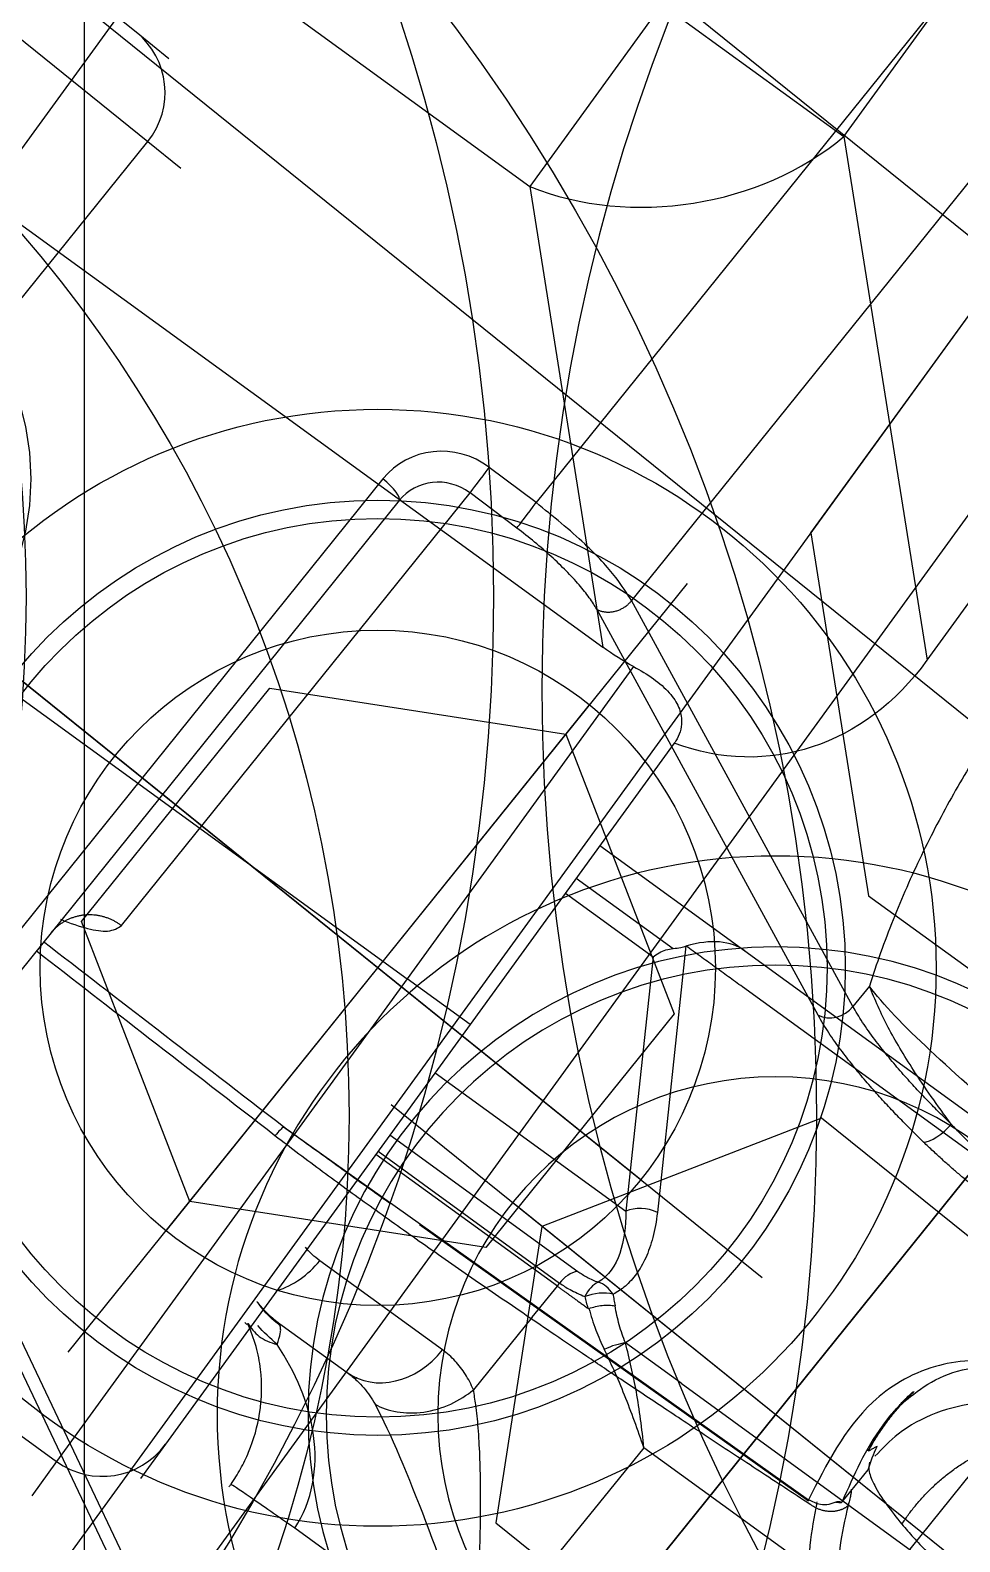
# Model space of a CAD drawing. Header units: millimetres. Extents: x 10462777 to 22643323, y 453826 to 1389191.
# Drawn here: x 11287697.7 to 11287715.6, y 585222.89 to 585251.99 of the extents above; entities that cross this region are included whole.
import ezdxf

# ---------------------------------------------------------------- set-up
doc = ezdxf.new("R2010")
doc.units = ezdxf.units.MM
doc.header["$LTSCALE"] = 200
doc.header["$MEASUREMENT"] = 0
for name, pattern in [('CENTER', [2, 1.25, -0.25, 0.25, -0.25]), ('HIDDEN', [3.75, 2.5, -1.25]), ('PHANTOM', [2.5, 1.25, -0.25, 0.25, -0.25, 0.25, -0.25])]:
    doc.linetypes.add(name, pattern=pattern)
doc.layers.get('0').update_dxf_attribs({"linetype": 'CONTINUOUS'})
for name, color, linetype in [('1', 1, 'CENTER'), ('CENTER', 1, 'CONTINUOUS'), ('CL', 3, 'CONTINUOUS'), ('DR1501-002-005-002', 7, 'CONTINUOUS'), ('HL', 2, 'HIDDEN')]:
    doc.layers.add(name, color=color, linetype=linetype)
doc.layers.add('LAYOUT', color=8, linetype='CONTINUOUS', lineweight=25)

# ---------------------------------------------------------------- blocks, each defined once
blk = doc.blocks.new('A$C321A0869')
at = {"layer": '1', "color": 155, "linetype": 'Continuous'}
for p, q in [((124.783, 301.912), (124.783, 313.818)), ((132, 294.695), (132, 304.422)), ((120.453, 301.912), (120.453, 297.582)), ((120.453, 301.912), (124.783, 301.912)), ((124.783, 301.912), (132, 294.695)), ((103.547, 297.582), (120.453, 297.582)), ((120.453, 297.582), (126.804, 291.231)), ((110.5, 291.231), (126.804, 291.231)), ((127.5, 291.277), (127.5, 283.854)), ((129, 290.542), (129, 283.854)), ((129, 288.109), (132.451, 288.109)), ((132.451, 288.109), (144.004, 288.109)), ((131.473, 287.517), (134.042, 283.045)), ((144.372, 287.52), (132.819, 287.52)), ((129, 287.333), (131.304, 287.333)), ((129, 286.977), (131.085, 286.977)), ((131.085, 286.977), (133.538, 282.707)), ((110.5, 283.854), (127.5, 283.854)), ((129, 283.854), (127.5, 283.854)), ((127.5, 283.854), (127.5, 272.37)), ((129, 283.854), (129, 273.868)), ((447.5, 283.854), (447.5, 272.37)), ((449, 283.854), (449, 273.868)), ((129, 282.707), (133.538, 282.707)), ((129, 281.225), (133.47, 281.225)), ((129, 280.837), (133.32, 280.837)), ((133.32, 280.765), (129, 280.765)), ((133.278, 279.995), (133.32, 280.765)), ((133.32, 280.765), (133.32, 280.837)), ((136.343, 280.651), (135.023, 280.651)), ((136.343, 280.651), (142.898, 280.651)), ((133.278, 279.995), (133.182, 278.201)), ((136.495, 279.228), (136.215, 274.025)), ((143.05, 279.228), (136.495, 279.228)), ((132.253, 278.473), (129.328, 278.473)), ((129.334, 277.043), (131.018, 277.043)), ((129, 273.868), (129, 273.055)), ((136.215, 274.025), (131.963, 274.025)), ((449, 273.868), (449, 273.055)), ((110.5, 272.37), (127.5, 272.37)), ((127.5, 272.37), (127.5, 271.553)), ((430.5, 272.37), (447.5, 272.37)), ((447.5, 272.37), (447.5, 271.553)), ((445.284, 264.77), (429.574, 264.77)), ((445.153, 264.267), (429.444, 264.267)), ((446.778, 262.187), (446.74, 263.314)), ((435.429, 263.296), (446.125, 263.296)), ((446.163, 262.169), (446.125, 263.296)), ((463.05, 262.187), (446.778, 262.187)), ((442.503, 251.77), (445.911, 259.991)), ((427.615, 259.573), (423.533, 251.104)), ((423.921, 251.321), (428.003, 259.79)), ((443.053, 251.352), (446.461, 259.573)), ((447.241, 259.573), (446.461, 259.573)), ((462.66, 259.573), (447.241, 259.573)), ((434.369, 258.44), (435.124, 246.06)), ((434.549, 255.216), (435.108, 246.047)), ((443.556, 251.352), (443.053, 251.352)), ((435.496, 245.532), (436.29, 245.532))]:
    blk.add_line(p, q, dxfattribs=at)
for centre, major_axis, ratio, start_param, end_param in [((120.453, 301.912), (-3.536, -3.536), 0.774597, 0.911738, 2.229854), ((133.95, 282.69), (0.436, 0.251), 0.607197, 1.034549, 2.335699), ((133.732, 280.837), (0, 0.503), 0.819151, 0.689748, 1.570792), ((134.187, 280.915), (0.366, 0.345), 0.494534, 0.904041, 2.05344), ((134.187, 280.915), (0.446, -0.233), 0.721382, 1.736803, 2.551453), ((134.931, 280.295), (-0.265, -0.428), 0.302761, 3.940602, 4.86145), ((128.093, 278.552), (0, 1.509), 0.819152, 3.965036, 4.660029), ((131.018, 278.552), (0, -1.509), 0.819152, 0, 1.518436), ((127.5, 273.868), (1.5, 0), 0.99863, 4.712389, 6.283185), ((127.361, 273.925), (0, -3.119), 0.99863, 1.570796, 1.590767), ((447.5, 273.868), (1.5, 0), 0.99863, 4.712389, 6.283185), ((445.153, 264.77), (0, -0.503), 0.258819, 0, 1.570796), ((445.284, 263.261), (0, 1.509), 0.965926, 4.747296, 6.283185), ((445.153, 263.261), (0, 1.006), 0.965926, 4.747296, 6.283185), ((446.61, 263.314), (-0.503, -0.017), 0.009033, 0.261647, 1.832443), ((442.988, 251.788), (-0.465, 0.193), 0.840907, 0.498329, 2.038897), ((435.61, 246.078), (0.502, 0.031), 0.092124, 2.878813, 3.141617)]:
    blk.add_ellipse(centre, major_axis=major_axis, ratio=ratio, start_param=start_param, end_param=end_param, dxfattribs=at)
at = {"layer": '1', "color": 155, "linetype": 'Continuous', "extrusion": (0, 0, -1)}
for centre, start_param, end_param in [((126.226, 296.138), 5.624127, 6.69383), ((125.36, 297.004), 0.532108, 0.659058)]:
    blk.add_ellipse(centre, major_axis=(4.564, -4.564), ratio=0.774597, start_param=start_param, end_param=end_param, dxfattribs=at)
at = {"layer": '1', "color": 155, "linetype": 'Continuous'}
for points, knots in [([(127.5, 291.277), (127.65, 291.298), (127.802, 291.311), (128.091, 291.312), (128.23, 291.3), (128.47, 291.247), (128.574, 291.207), (128.748, 291.102), (128.818, 291.036), (128.948, 290.854), (128.989, 290.727), (128.999, 290.579), (129, 290.56), (129, 290.542)], [0, 0, 0, 0, 0.178306, 0.178306, 0.35731, 0.35731, 0.527973, 0.527973, 0.703096, 0.703096, 0.963951, 0.963951, 1, 1, 1, 1]), ([(131.304, 287.333), (131.344, 287.368), (131.379, 287.404), (131.435, 287.465), (131.457, 287.492), (131.476, 287.517)], [0, 0, 0, 0, 0.549708, 0.549708, 1, 1, 1, 1]), ([(133.47, 281.225), (133.537, 281.228), (133.671, 281.232), (133.831, 281.269), (133.91, 281.287)], [0, 0, 0, 0, 0.50513, 1, 1, 1, 1]), ([(133.32, 280.837), (133.396, 280.84), (133.559, 280.846), (133.759, 280.891), (133.866, 280.915)], [0, 0, 0, 0, 0.466386, 1, 1, 1, 1]), ([(134.063, 280.773), (134.176, 280.685), (134.39, 280.518), (134.644, 280.377), (134.763, 280.311)], [0, 0, 0, 0, 0.527488, 1, 1, 1, 1]), ([(136.495, 279.228), (136.248, 279.498), (135.774, 280.014), (135.265, 280.445), (135.023, 280.651)], [0, 0, 0, 0, 0.523186, 1, 1, 1, 1]), ([(136.495, 279.228), (136.347, 279.331), (136.054, 279.534), (135.603, 279.827), (135.171, 280.09), (134.893, 280.24), (134.763, 280.311)], [0, 0, 0, 0, 0.265464, 0.524378, 0.777365, 1, 1, 1, 1]), ([(131.814, 276.862), (132.083, 276.895), (132.4, 277.04), (132.92, 277.543), (133.106, 277.888), (133.182, 278.201)], [0, 0, 0, 0, 0.5, 0.5, 1, 1, 1, 1]), ([(136.215, 274.025), (136.021, 274.342), (135.696, 274.872), (135.08, 275.809), (134.428, 276.742), (133.807, 277.533), (133.411, 277.979), (133.251, 278.134), (133.182, 278.201)], [0, 0, 0, 0, 0.203706, 0.339961, 0.610912, 0.827442, 0.925494, 1, 1, 1, 1]), ([(129.612, 276.685), (129.588, 276.761), (129.551, 276.876), (129.495, 276.971), (129.457, 277.001), (129.437, 277.016)], [0, 0, 0, 0, 0.494196, 0.745564, 1, 1, 1, 1]), ([(131.018, 277.043), (131.103, 277.043), (131.312, 277.029), (131.579, 276.964), (131.756, 276.89), (131.814, 276.862)], [0, 0, 0, 0, 0.308299, 0.769163, 1, 1, 1, 1]), ([(128.918, 276.681), (129.022, 276.647), (129.178, 276.596), (129.421, 276.623), (129.549, 276.665), (129.612, 276.685)], [0, 0, 0, 0, 0.499505, 0.749779, 1, 1, 1, 1]), ([(131.963, 274.025), (131.942, 274.64), (131.644, 275.231), (130.771, 276.136), (130.209, 276.465), (129.612, 276.685)], [0, 0, 0, 0, 0.5, 0.5, 1, 1, 1, 1]), ([(131.814, 276.862), (132.369, 276.595), (133.155, 276.114), (134.694, 275.109), (135.474, 274.566), (136.215, 274.025)], [0, 0, 0, 0, 0.5, 0.5, 1, 1, 1, 1]), ([(128.882, 276.66), (128.88, 276.661), (128.874, 276.662), (128.867, 276.664), (128.862, 276.666)], [0, 0, 0, 0, 0.273966, 1, 1, 1, 1]), ([(130.475, 273.987), (130.469, 274.103), (130.456, 274.342), (130.362, 274.843), (130.115, 275.499), (129.718, 276.048), (129.3, 276.442), (129.05, 276.598), (128.918, 276.681)], [0, 0, 0, 0, 0.088758, 0.182628, 0.39625, 0.663972, 0.822742, 1, 1, 1, 1]), ([(131.963, 274.025), (131.582, 274.017), (131.194, 274.009), (130.646, 273.994), (130.495, 273.989), (130.475, 273.987)], [0, 0, 0, 0, 0.5, 0.5, 1, 1, 1, 1]), ([(434.134, 258.457), (434.113, 259.488), (434.074, 261.435), (434.036, 263.362), (434.018, 264.27)], [0, 0, 0, 0, 0.526385, 1, 1, 1, 1]), ([(434.369, 258.44), (434.347, 259.47), (434.304, 261.423), (434.263, 263.356), (434.243, 264.27)], [0, 0, 0, 0, 0.524797, 1, 1, 1, 1]), ([(434.788, 264.288), (434.846, 264.09), (434.972, 263.752), (435.191, 263.376), (435.346, 263.324), (435.429, 263.296)], [0, 0, 0, 0, 0.32514, 0.633602, 1, 1, 1, 1]), ([(446.461, 259.573), (446.517, 259.734), (446.641, 260.095), (446.774, 260.997), (446.777, 261.767), (446.778, 262.187)], [0, 0, 0, 0, 0.267674, 0.601118, 1, 1, 1, 1]), ([(434.506, 255.924), (434.501, 256.01), (434.485, 256.284), (434.459, 256.742), (434.428, 257.3), (434.398, 257.863), (434.379, 258.246), (434.369, 258.44)], [0, 0, 0, 0, 0.101663, 0.326247, 0.550831, 0.775416, 1, 1, 1, 1]), ([(442.477, 248.46), (442.533, 248.673), (442.645, 249.097), (442.873, 249.818), (443.167, 250.634), (443.423, 251.106), (443.556, 251.352)], [0, 0, 0, 0, 0.181714, 0.361542, 0.668021, 1, 1, 1, 1]), ([(442.477, 248.46), (442.479, 248.492), (442.491, 248.624), (442.515, 248.863), (442.553, 249.182), (442.601, 249.522), (442.66, 249.881), (442.733, 250.257), (442.823, 250.647), (442.93, 251.024), (443.011, 251.25), (443.053, 251.352)], [0, 0, 0, 0, 0.026988, 0.111938, 0.205321, 0.308097, 0.421549, 0.547167, 0.686891, 0.84333, 1, 1, 1, 1]), ([(443.202, 247.392), (443.238, 248.182), (443.277, 248.978), (443.377, 250.347), (443.446, 250.939), (443.556, 251.352)], [0, 0, 0, 0, 0.5, 0.5, 1, 1, 1, 1]), ([(439.792, 243.447), (439.782, 243.599), (439.764, 243.877), (439.691, 244.248), (439.59, 244.585), (439.407, 244.987), (439.09, 245.426), (438.39, 246.013), (437.035, 246.472), (435.867, 246.22), (435.124, 246.06)], [0, 0, 0, 0, 0.024222, 0.044598, 0.069096, 0.101718, 0.167094, 0.268718, 0.534495, 1, 1, 1, 1]), ([(435.089, 245.855), (434.847, 245.725), (434.351, 245.459), (433.588, 244.798), (432.882, 244.011), (432.513, 243.378), (432.342, 243.084)], [0, 0, 0, 0, 0.248603, 0.51116, 0.772949, 1, 1, 1, 1]), ([(435.435, 245.615), (435.388, 245.64), (435.293, 245.692), (435.167, 245.843), (435.141, 245.979), (435.124, 246.06)], [0, 0, 0, 0, 0.286132, 0.572683, 1, 1, 1, 1]), ([(437.719, 245.814), (437.518, 245.842), (436.771, 245.88), (436.034, 245.679), (435.496, 245.532)], [0, 0, 0, 0, 0.26895, 1, 1, 1, 1]), ([(436.571, 245.751), (436.675, 245.773), (436.875, 245.809), (437.148, 245.838), (437.399, 245.848), (437.63, 245.842), (437.83, 245.825), (437.949, 245.808), (438.002, 245.799)], [0, 0, 0, 0, 0.171321, 0.342641, 0.513962, 0.685282, 0.856603, 1, 1, 1, 1]), ([(437.139, 245.845), (437.381, 245.863), (437.831, 245.815), (438.516, 245.616), (439.085, 245.241), (439.48, 244.741), (439.687, 244.227), (439.763, 243.82), (439.787, 243.554), (439.791, 243.417), (439.791, 243.348)], [0, 0, 0, 0, 0.296494, 0.526122, 0.741357, 0.86778, 0.933922, 0.966829, 0.983319, 1, 1, 1, 1]), ([(435.479, 245.532), (435.479, 245.541), (435.48, 245.559), (435.45, 245.597), (435.435, 245.615)], [0, 0, 0, 0, 0.526326, 1, 1, 1, 1]), ([(436.419, 245.602), (436.37, 245.574), (436.273, 245.518), (436.128, 245.251), (435.996, 244.875), (435.919, 244.526), (435.884, 244.367)], [0, 0, 0, 0, 0.250076, 0.500348, 0.771805, 1, 1, 1, 1]), ([(436.571, 245.751), (436.691, 245.773), (436.92, 245.807), (437.234, 245.83), (437.522, 245.832), (437.785, 245.816), (437.944, 245.796), (438.019, 245.784)], [0, 0, 0, 0, 0.201097, 0.402193, 0.60329, 0.804387, 1, 1, 1, 1]), ([(439.4, 243.242), (439.321, 243.499), (439.159, 244.024), (438.653, 244.704), (437.986, 245.226), (437.265, 245.529), (436.784, 245.576), (436.576, 245.591)], [0, 0, 0, 0, 0.202889, 0.416222, 0.63221, 0.842478, 1, 1, 1, 1]), ([(435.515, 245.399), (435.27, 245.281), (434.769, 245.04), (433.994, 244.44), (433.275, 243.729), (432.894, 243.148), (432.718, 242.88)], [0, 0, 0, 0, 0.251112, 0.515047, 0.776093, 1, 1, 1, 1]), ([(435.795, 245.549), (435.789, 245.542), (435.77, 245.527), (435.72, 245.495), (435.64, 245.454), (435.561, 245.419), (435.515, 245.399)], [0, 0, 0, 0, 0.232214, 0.488143, 0.744071, 1, 1, 1, 1]), ([(435.884, 244.367), (435.864, 244.258), (435.823, 244.04), (435.756, 243.551), (435.729, 243.132), (435.711, 242.853)], [0, 0, 0, 0, 0.249858, 0.499983, 1, 1, 1, 1]), ([(435.711, 242.853), (436.445, 242.985), (437.406, 242.987), (438.884, 242.578), (439.316, 242.19), (439.396, 241.836)], [0, 0, 0, 0, 0.5, 0.5, 1, 1, 1, 1])]:
    blk.add_open_spline(points, degree=3, knots=knots, dxfattribs=at)
for points, degree in [([(132.451, 288.109), (132.12, 288.109), (131.784, 287.912), (131.476, 287.517)], 3), ([(132.819, 287.52), (131.475, 287.518)], 1), ([(131.085, 286.977), (131.097, 287.021), (131.129, 287.109), (131.204, 287.232), (131.269, 287.302), (131.304, 287.333)], 3), ([(134.042, 283.045), (134.13, 282.892), (134.27, 282.599), (134.387, 282.199), (134.423, 281.842), (134.387, 281.528), (134.321, 281.352), (134.279, 281.27)], 3), ([(133.538, 282.707), (133.878, 282.238), (134.093, 281.716), (133.91, 281.287)], 3), ([(133.91, 281.287), (133.856, 281.196), (133.84, 281.056), (133.866, 280.915)], 3), ([(134.063, 280.773), (134.087, 280.808), (134.14, 280.878), (134.235, 280.975), (134.338, 281.055), (134.406, 281.095), (134.44, 281.11)], 3), ([(134.279, 281.27), (134.303, 281.245), (134.353, 281.193), (134.41, 281.138), (134.44, 281.11)], 3), ([(135.023, 280.651), (134.919, 280.715), (134.717, 280.856), (134.53, 281.021), (134.44, 281.11)], 3), ([(133.866, 280.915), (133.893, 280.891), (133.949, 280.842), (134.012, 280.791), (134.045, 280.765)], 3), ([(134.063, 280.773), (134.062, 280.77), (134.058, 280.767), (134.051, 280.766), (134.047, 280.765), (134.045, 280.765)], 3), ([(129.328, 278.473), (129.2, 278.473), (129.072, 278.488), (128.951, 278.524)], 3), ([(133.182, 278.201), (133.085, 278.26), (132.887, 278.36), (132.574, 278.453), (132.361, 278.473), (132.253, 278.473)], 3), ([(128.997, 277.074), (128.809, 277.128)], 1), ([(129.394, 277.034), (129.215, 277.034), (129.026, 277.064), (128.839, 277.123)], 3), ([(129.437, 277.016), (129.257, 277.016), (129.065, 277.046), (128.878, 277.106)], 3), ([(129.394, 277.034), (129.374, 277.04), (129.354, 277.043), (129.334, 277.043)], 3), ([(129.437, 277.016), (129.424, 277.024), (129.41, 277.03), (129.394, 277.034)], 3), ([(131.23, 277.066), (131.218, 277.031)], 1), ([(129.612, 276.685), (129.437, 276.704), (129.262, 276.722), (129.097, 276.764)], 3), ([(128.918, 276.681), (128.922, 276.665), (128.926, 276.649), (128.882, 276.66)], 3), ([(445.911, 259.991), (445.941, 260.065), (445.997, 260.231), (446.068, 260.544), (446.121, 260.905), (446.156, 261.305), (446.171, 261.732), (446.168, 262.022), (446.163, 262.169)], 3), ([(446.163, 262.169), (446.231, 262.169), (446.524, 262.177), (446.778, 262.187)], 3), ([(435.072, 245.983), (435.033, 246.376), (434.957, 247.147), (434.847, 248.287), (434.75, 249.339), (434.663, 250.295), (434.59, 251.136), (434.529, 251.867), (434.475, 252.528), (434.426, 253.156), (434.379, 253.787), (434.335, 254.414), (434.294, 255.021), (434.257, 255.608), (434.224, 256.18), (434.195, 256.744), (434.169, 257.307), (434.148, 257.874), (434.138, 258.262), (434.134, 258.457)], 3), ([(434.369, 258.44), (434.329, 258.447), (434.249, 258.453), (434.134, 258.457)], 3), ([(458.274, 248.447), (458.247, 248.725), (458.123, 249.258), (457.736, 249.996), (457.17, 250.651), (456.447, 251.219), (455.592, 251.693), (454.628, 252.074), (453.573, 252.36), (452.444, 252.554), (451.257, 252.658), (450.022, 252.671), (448.75, 252.594), (447.453, 252.426), (446.143, 252.166), (444.831, 251.812), (443.978, 251.516), (443.556, 251.352)], 3), ([(441.873, 248.657), (441.881, 248.75), (441.9, 248.941), (441.934, 249.244), (441.976, 249.565), (442.027, 249.903), (442.088, 250.258), (442.163, 250.628), (442.253, 251.01), (442.362, 251.396), (442.453, 251.65), (442.503, 251.77)], 3), ([(441.819, 247.718), (441.82, 247.788), (441.825, 247.933), (441.836, 248.16), (441.852, 248.4), (441.866, 248.57), (441.873, 248.657)], 3), ([(441.873, 248.657), (441.932, 248.557), (442.249, 248.453), (442.477, 248.46)], 3), ([(442.385, 247.621), (442.39, 247.682), (442.4, 247.808), (442.42, 248.01), (442.445, 248.226), (442.465, 248.38), (442.477, 248.46)], 3), ([(441.821, 246.974), (441.819, 247.026), (441.816, 247.136), (441.814, 247.312), (441.814, 247.505), (441.817, 247.645), (441.819, 247.718)], 3), ([(435.089, 245.855), (435.085, 245.876), (435.079, 245.919), (435.074, 245.962), (435.072, 245.983)], 3), ([(435.191, 245.914), (435.163, 245.895), (435.128, 245.876), (435.089, 245.855)], 3), ([(435.417, 245.622), (435.438, 245.591), (435.458, 245.562), (435.479, 245.532)], 3), ([(436.29, 245.532), (436.444, 245.588), (436.597, 245.637), (436.751, 245.679)], 3), ([(436.751, 245.679), (436.731, 245.688), (436.691, 245.705), (436.631, 245.729), (436.591, 245.744), (436.571, 245.751)], 3), ([(435.479, 245.532), (435.485, 245.532), (435.49, 245.532), (435.496, 245.532)], 3)]:
    blk.add_open_spline(points, degree=degree, dxfattribs=at)
for points, weights in [([(133.32, 280.765), (133.518, 280.765), (133.763, 280.765), (134.045, 280.765)], [1, 0.990254695545, 0.990254695545, 1]), ([(435.429, 263.296), (435.41, 263.869), (435.012, 264.267), (434.458, 264.267)], [1.16325473224, 0.945590081673, 0.945581756238, 1.16322975594]), ([(445.911, 259.991), (445.956, 259.743), (446.182, 259.57), (446.461, 259.573)], [1.17155311272, 0.947667962576, 0.9429185643, 1.1573049179]), ([(435.515, 245.399), (435.31, 245.427), (435.141, 245.608), (435.089, 245.855)], [1.13377607208, 0.955402585069, 0.955407976135, 1.13379224528]), ([(435.884, 244.367), (437.819, 244.57), (439.342, 243.588), (439.409, 242.094)], [1.20670435222, 0.931098593681, 0.931098549261, 1.20670421896])]:
    blk.add_rational_spline(points, weights, degree=3, dxfattribs=at)
blk = doc.blocks.new('A$C3D036A4C')
at = {"layer": 'CL'}
for p, q in [((20, 8.5), (20, 81.5)), ((13.5, 15), (26.5, 15))]:
    blk.add_line(p, q, dxfattribs=at)
at = {"layer": 'DR1501-002-005-002'}
for p, q in [((0, 5), (0, 85)), ((5, 0), (95, 0))]:
    blk.add_line(p, q, dxfattribs=at)
blk.add_circle((20, 15), 6.5, dxfattribs=at)
at = {"layer": 'HL'}
blk.add_circle((20, 30), 5, dxfattribs=at)
blk = doc.blocks.new('A$C148D47CC')
at = {"layer": 'DR1501-002-005-002'}
blk.add_line((0, 0), (175, 0), dxfattribs=at)
blk = doc.blocks.new('A$C69DB7109')
at = {"layer": 'DR1501-002-005-002'}
for p, q in [((-5, -85), (-5, -55)), ((0, -90), (-5, -85)), ((0, -90), (125, -90))]:
    blk.add_line(p, q, dxfattribs=at)
blk = doc.blocks.new('A$C4F800965')
at = {"layer": 'CL'}
blk.add_circle((35, 35), 26, dxfattribs=at)
at = {"layer": 'DR1501-002-005-002'}
blk.add_circle((35, 35), 35, dxfattribs=at)
blk = doc.blocks.new('A$C59BF75ED')
at = {"layer": 'CENTER'}
for p, q in [((50, 24.5), (50, 5.5)), ((40.5, 15), (59.5, 15))]:
    blk.add_line(p, q, dxfattribs=at)
at = {"layer": 'DR1501-002-005-002'}
blk.add_lwpolyline([(52.887, 10), (47.113, 10), (44.226, 15), (47.113, 20), (52.887, 20), (55.773, 15), (52.887, 10)], dxfattribs=at)
for radius in [10.75, 9, 8.65]:
    blk.add_circle((50, 15), radius, dxfattribs=at)
for name, p in [('A$C3D036A4C', (30, 0)), ('A$C69DB7109', (100, 90)), ('A$C4F800965', (0, 10)), ('A$C148D47CC', (25, 35))]:
    blk.add_blockref(name, p, dxfattribs=at)
blk = doc.blocks.new('A$C01323151')
at = {"layer": 'DR1501-002-005-002', "xscale": -1, "rotation": 270}
for p in [(160.15, 152.367), (480.15, 152.367)]:
    blk.add_blockref('A$C59BF75ED', p, dxfattribs=at)
blk = doc.blocks.new('A$C6B1410A9')
at = {"layer": 'DR1501-002-005-002', "xscale": -1, "rotation": 270}
for p in [(145.06, 152.004), (435.06, 152.004)]:
    blk.add_blockref('A$C59BF75ED', p, dxfattribs=at)
blk = doc.blocks.new('A$C256B494F')
at = {"layer": 'DR1501-002-005-002'}
blk.add_blockref('A$C59BF75ED', (475.786, 197.943, -10.028), dxfattribs=at)
at = {"layer": 'DR1501-002-005-002', "rotation": 180}
blk.add_blockref('A$C59BF75ED', (230, 264.787, -10.028), dxfattribs=at)
blk = doc.blocks.new('A$C1F8A417F')
at = {"ltscale": 10}
for name, p in [('A$C256B494F', (1576.882, 789.024, 10.028)), ('A$C6B1410A9', (1650.716, 788.607)), ('A$C01323151', (1633.375, 786.022))]:
    blk.add_blockref(name, p, dxfattribs=at)
at = {"layer": 'DR1501-002-005-002'}
blk.add_blockref('A$C321A0869', (1664.775, 743.024), dxfattribs=at)
blk = doc.blocks.new('A$C7DA30AB0')
at = {"layer": 'LAYOUT', "color": 6, "linetype": 'PHANTOM'}
blk.add_circle((3030.448, 3025.987, 0), 2693.021, dxfattribs=at)
blk = doc.blocks.new('A$C6F7E1649')
at = {"color": 0, "linetype": 'Continuous', "lineweight": -3, "ltscale": 10}
blk.add_line((600, 595, 0), (1320, 595, 0), dxfattribs=at)

msp = doc.modelspace()

# ---------------------------------------------------------------- block references
at = {"ltscale": 10, "rotation": 324.019764306913}
msp.add_blockref('A$C1F8A417F', (11285651.31599, 585455.73383), dxfattribs=at)

# ---------------------------------------------------------------- next in the draw order: block references
at = {"ltscale": 10, "rotation": 51.1429793073033}
msp.add_blockref('A$C1F8A417F', (11287165.47006, 582967.95012), dxfattribs=at)

# ---------------------------------------------------------------- next in the draw order: block references
at = {"ltscale": 10}
msp.add_blockref('A$C7DA30AB0', (11285684.40366, 580408.4363), dxfattribs=at)

# ---------------------------------------------------------------- next in the draw order: block references
at = {"ltscale": 10, "rotation": 270}
msp.add_blockref('A$C6F7E1649', (11287103.73988, 586135.42309, 0), dxfattribs=at)

doc.saveas('drawing.dxf')
